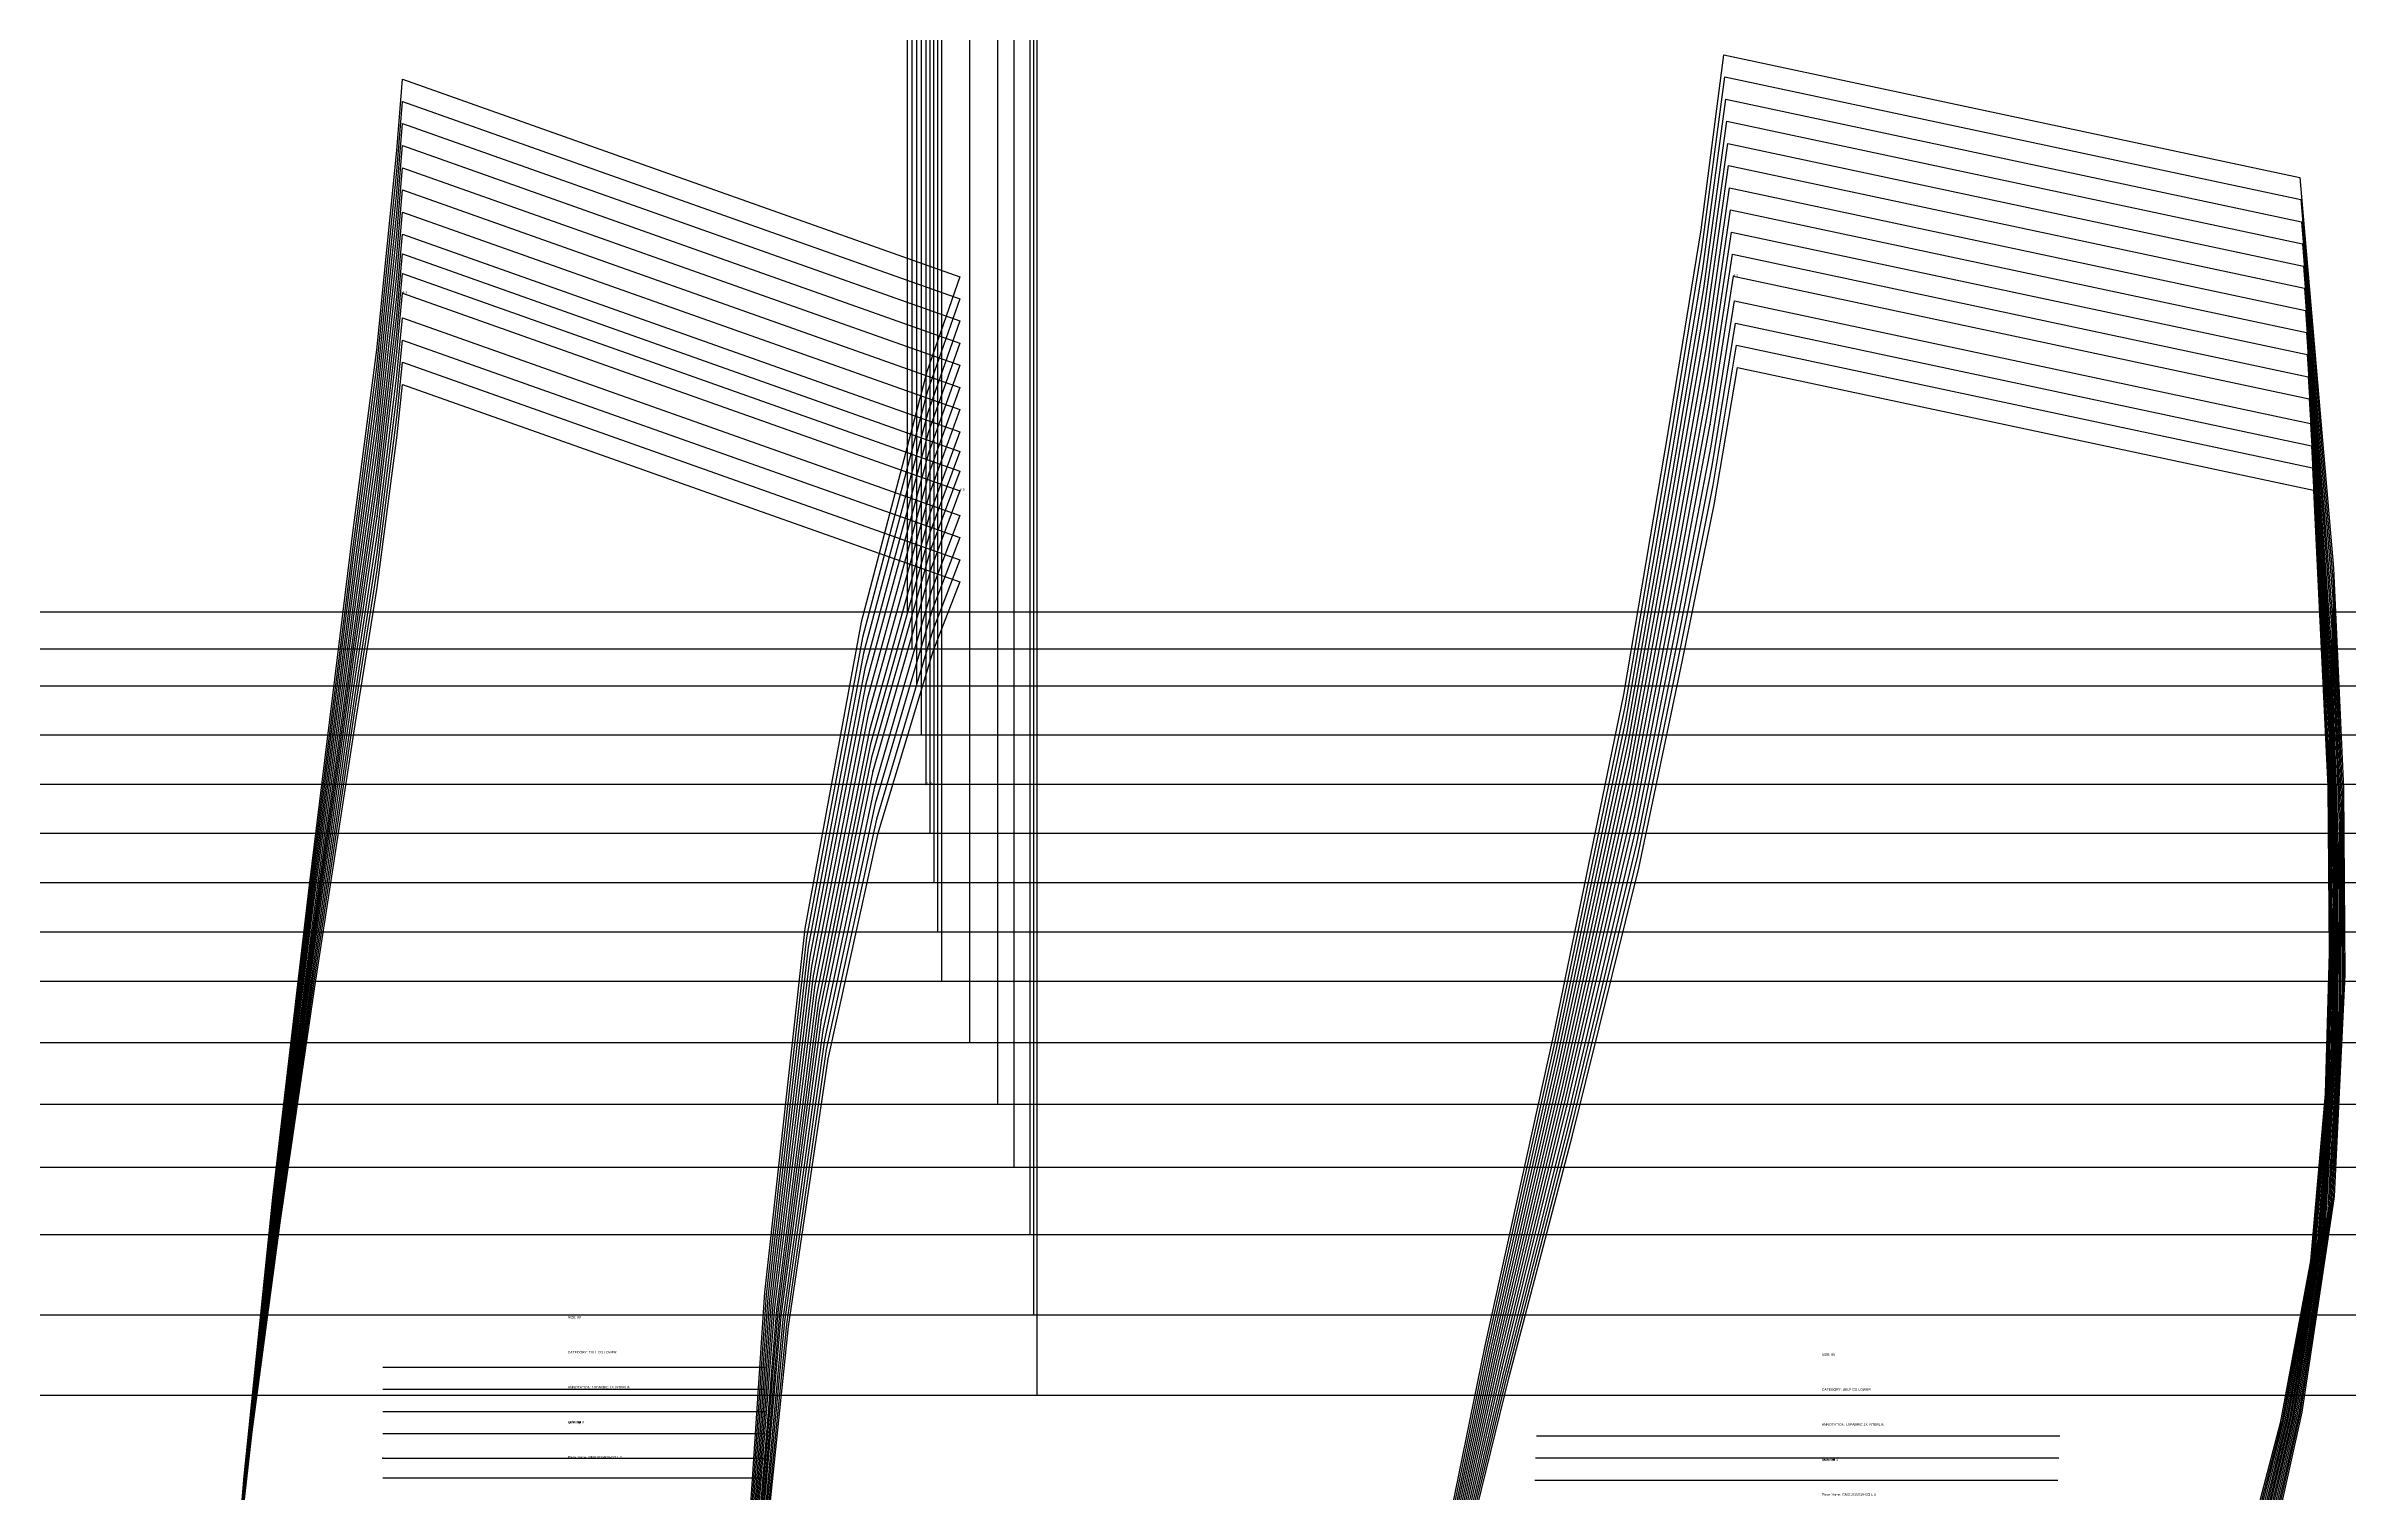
# Model space of a CAD drawing. Extents: x -839 to 1721, y -537 to 682.
# Drawn here: x 1036.1 to 1270.1, y 126.1 to 273.1 of the extents above; entities that cross this region are included whole.
import ezdxf

# ---------------------------------------------------------------- set-up
doc = ezdxf.new("R2010")
doc.units = 0

# ---------------------------------------------------------------- blocks, each defined once
blk = doc.blocks.new('GMG1016S19-FR_42')
at = {"layer": '1'}
blk.add_lwpolyline([(1499.1309, 215.6359), (882.2487, 215.6359)], dxfattribs=at)
at = {"layer": '6'}
blk.add_line((1499.1309, 215.6359), (882.2487, 215.6359), dxfattribs=at)
at = {"layer": '8'}
blk.add_line((1123.5767, 450.6799), (1123.5792, 215.6359), dxfattribs=at)
blk = doc.blocks.new('GMG1016S19-FR_44')
at = {"layer": '1'}
blk.add_lwpolyline([(1502.2526, 211.8843), (876.5286, 211.8843)], dxfattribs=at)
at = {"layer": '6'}
blk.add_line((1502.2526, 211.8843), (876.5286, 211.8843), dxfattribs=at)
at = {"layer": '8'}
blk.add_line((1124.0491, 454.4314), (1124.0517, 211.8843), dxfattribs=at)
blk = doc.blocks.new('GMG1016S19-FR_46')
at = {"layer": '1'}
blk.add_lwpolyline([(1505.3742, 208.1353), (870.8111, 208.1353)], dxfattribs=at)
at = {"layer": '6'}
blk.add_line((1505.3742, 208.1353), (870.8111, 208.1353), dxfattribs=at)
at = {"layer": '8'}
blk.add_line((1124.5215, 458.1805), (1124.5241, 208.1353), dxfattribs=at)
blk = doc.blocks.new('GMG1016S19-FR_48')
at = {"layer": '1'}
blk.add_lwpolyline([(1508.4984, 203.134), (865.091, 203.134)], dxfattribs=at)
at = {"layer": '6'}
blk.add_line((1508.4984, 203.134), (865.091, 203.134), dxfattribs=at)
at = {"layer": '8'}
blk.add_line((1124.9965, 463.1818), (1124.9991, 203.134), dxfattribs=at)
blk = doc.blocks.new('GMG1016S19-FR_50')
at = {"layer": '1'}
blk.add_lwpolyline([(1511.6201, 198.1353), (859.376, 198.1353)], dxfattribs=at)
at = {"layer": '2'}
blk.add_point((1125.4715, 198.1353), dxfattribs=at)
at = {"layer": '6'}
blk.add_line((1511.6201, 198.1353), (859.376, 198.1353), dxfattribs=at)
at = {"layer": '8'}
blk.add_line((1125.469, 468.1805), (1125.4715, 198.1353), dxfattribs=at)
at = {"layer": '2'}
blk.add_text('# 16', height=0.25, dxfattribs=at).set_placement((1125.4715, 198.1353))
blk = doc.blocks.new('GMG1016S19-FR_52')
at = {"layer": '1'}
blk.add_lwpolyline([(1514.6655, 193.1366), (853.5797, 193.1366)], dxfattribs=at)
at = {"layer": '6'}
blk.add_line((1514.6655, 193.1366), (853.5797, 193.1366), dxfattribs=at)
at = {"layer": '8'}
blk.add_line((1125.8652, 473.1817), (1125.8677, 193.1366), dxfattribs=at)
blk = doc.blocks.new('GMG1016S19-FR_54')
at = {"layer": '1'}
blk.add_lwpolyline([(1517.711, 188.1353), (847.7835, 188.1353)], dxfattribs=at)
at = {"layer": '6'}
blk.add_line((1517.711, 188.1353), (847.7835, 188.1353), dxfattribs=at)
at = {"layer": '8'}
blk.add_line((1126.2615, 478.1805), (1126.264, 188.1353), dxfattribs=at)
blk = doc.blocks.new('GMG1016S19-FR_56')
at = {"layer": '1'}
blk.add_lwpolyline([(1520.8047, 183.1366), (841.9872, 183.1366)], dxfattribs=at)
at = {"layer": '6'}
blk.add_line((1520.8047, 183.1366), (841.9872, 183.1366), dxfattribs=at)
at = {"layer": '8'}
blk.add_line((1126.6552, 484.4314), (1126.6577, 183.1366), dxfattribs=at)
blk = doc.blocks.new('GMG1016S19-FR_58')
at = {"layer": '1'}
blk.add_lwpolyline([(1523.901, 178.1353), (836.1909, 178.1353)], dxfattribs=at)
at = {"layer": '6'}
blk.add_line((1523.901, 178.1353), (836.1909, 178.1353), dxfattribs=at)
at = {"layer": '8'}
blk.add_line((1127.0514, 490.7306), (1127.0539, 178.1353), dxfattribs=at)
blk = doc.blocks.new('GMG1016S19-FR_60')
at = {"layer": '1'}
blk.add_lwpolyline([(1528.2469, 171.8844), (829.1475, 171.8844)], dxfattribs=at)
at = {"layer": '6'}
blk.add_line((1528.2469, 171.8844), (829.1475, 171.8844), dxfattribs=at)
at = {"layer": '8'}
blk.add_line((1129.8937, 498.183), (1129.8987, 171.8844), dxfattribs=at)
blk = doc.blocks.new('GMG1016S19-FR_62')
at = {"layer": '1'}
blk.add_lwpolyline([(1532.5929, 165.636), (822.1015, 165.636)], dxfattribs=at)
at = {"layer": '6'}
blk.add_line((1532.5929, 165.636), (822.1015, 165.636), dxfattribs=at)
at = {"layer": '8'}
blk.add_line((1132.741, 505.6328), (1132.7435, 165.636), dxfattribs=at)
blk = doc.blocks.new('GMG1016S19-FR_64')
at = {"layer": '1'}
blk.add_lwpolyline([(1536.9439, 159.2276), (815.048, 159.2276)], dxfattribs=at)
at = {"layer": '6'}
blk.add_line((1536.9439, 159.2276), (815.048, 159.2276), dxfattribs=at)
at = {"layer": '8'}
blk.add_line((1134.392, 512.9251), (1134.3945, 159.2276), dxfattribs=at)
blk = doc.blocks.new('GMG1016S19-FR_66')
at = {"layer": '1'}
blk.add_lwpolyline([(1541.2975, 152.3772), (807.9969, 152.3772)], dxfattribs=at)
at = {"layer": '6'}
blk.add_line((1541.2975, 152.3772), (807.9969, 152.3772), dxfattribs=at)
at = {"layer": '8'}
blk.add_line((1136.043, 519.7755), (1136.0481, 152.3772), dxfattribs=at)
blk = doc.blocks.new('GMG1016S19-FR_68')
at = {"layer": '1'}
blk.add_lwpolyline([(1545.6485, 144.2263), (800.9433, 144.2263)], dxfattribs=at)
at = {"layer": '6'}
blk.add_line((1545.6485, 144.2263), (800.9433, 144.2263), dxfattribs=at)
at = {"layer": '8'}
blk.add_line((1136.3961, 527.9238), (1136.3986, 144.2263), dxfattribs=at)
blk = doc.blocks.new('GMG1016S19-FR_70')
at = {"layer": '1'}
blk.add_lwpolyline([(1550.002, 136.078), (793.8923, 136.078)], dxfattribs=at)
at = {"layer": '6'}
blk.add_line((1550.002, 136.078), (793.8923, 136.078), dxfattribs=at)
at = {"layer": '8'}
blk.add_line((1136.7491, 536.0747), (1136.7516, 136.078), dxfattribs=at)
blk = doc.blocks.new('GMG1016S19-CO L 2_42')
at = {"layer": '1'}
for points in [[(1049.2766, 20.6045), (1049.9319, 52.3317), (1050.7701, 63.8353), (1052.317, 85.725), (1054.1077, 106.6826), (1057.0312, 132.3696), (1059.8633, 153.6015), (1063.3634, 177.3886), (1067.4833, 204.2135), (1069.7211, 218.1505), (1071.715, 233.3321), (1072.289, 238.7677)], [(1072.289, 238.7677), (1128.9107, 218.7068)], [(1128.9107, 218.7068), (1126.1802, 211.6506), (1120.5693, 193.0604), (1115.5122, 170.2537), (1111.471, 143.063), (1108.1436, 110.6171), (1106.0634, 77.7063), (1104.7248, 46.19), (1104.2701, 20.5766)]]:
    blk.add_lwpolyline(points, dxfattribs=at)
at = {"layer": '5'}
blk.add_line((1070.3103, 138.9584), (1109.1749, 138.9584), dxfattribs=at)
at = {"layer": '7'}
blk.add_line((1070.3103, 138.9584), (1109.1749, 138.9584), dxfattribs=at)
at = {"layer": '1'}
for s, p in [('SIZE: 42', (1089.0936, 133.2281)), ('Piece Name: GMG1016S19-CO L 2', (1089.0936, 129.6721))]:
    blk.add_text(s, height=0.25, dxfattribs=at).set_placement(p)
blk = doc.blocks.new('GMG1016S19-CO L 2_44')
at = {"layer": '1'}
for points in [[(1049.2766, 18.3541), (1049.9319, 50.0812), (1050.7574, 61.8618), (1052.2789, 84.2772), (1054.0518, 105.7352), (1056.9703, 132.0445), (1059.81, 153.792), (1063.3253, 178.1531), (1067.4681, 205.6283), (1069.7185, 219.9031), (1071.715, 235.453), (1072.289, 241.0181)], [(1072.289, 241.0181), (1128.9107, 220.9572)], [(1128.9107, 220.9572), (1126.1345, 213.7131), (1120.4474, 194.625), (1115.342, 171.2164), (1111.2958, 143.317), (1107.9988, 110.0278), (1105.9846, 76.2686), (1104.7248, 43.9395), (1104.2701, 18.3261)]]:
    blk.add_lwpolyline(points, dxfattribs=at)
at = {"layer": '5'}
blk.add_line((1070.3103, 136.7079), (1109.1749, 136.7079), dxfattribs=at)
at = {"layer": '7'}
blk.add_line((1070.3103, 136.7079), (1109.1749, 136.7079), dxfattribs=at)
at = {"layer": '1'}
for s, p in [('SIZE: 44', (1089.0936, 133.2281)), ('Piece Name: GMG1016S19-CO L 2', (1089.0936, 129.6721))]:
    blk.add_text(s, height=0.25, dxfattribs=at).set_placement(p)
blk = doc.blocks.new('GMG1016S19-CO L 2_46')
at = {"layer": '1'}
for points in [[(1049.2766, 16.1036), (1049.9319, 47.8308), (1050.7447, 59.8882), (1052.2408, 82.8269), (1053.9959, 104.7903), (1056.9118, 131.7194), (1059.7566, 153.9799), (1063.2872, 178.9177), (1067.4528, 207.0405), (1069.716, 221.6557), (1071.7175, 237.5713), (1072.289, 243.2686)], [(1072.289, 243.2686), (1128.9107, 223.2076)], [(1128.9107, 223.2076), (1126.0913, 215.7731), (1120.3255, 196.1897), (1115.1744, 172.179), (1111.1205, 143.5685), (1107.8566, 109.4385), (1105.9059, 74.8285), (1104.7248, 41.6891), (1104.2701, 16.0757)]]:
    blk.add_lwpolyline(points, dxfattribs=at)
at = {"layer": '5'}
blk.add_line((1070.3103, 134.4575), (1109.1749, 134.4575), dxfattribs=at)
at = {"layer": '7'}
blk.add_line((1070.3103, 134.4575), (1109.1749, 134.4575), dxfattribs=at)
at = {"layer": '1'}
for s, p in [('SIZE: 46', (1089.0936, 133.2281)), ('Piece Name: GMG1016S19-CO L 2', (1089.0936, 129.6721))]:
    blk.add_text(s, height=0.25, dxfattribs=at).set_placement(p)
blk = doc.blocks.new('GMG1016S19-CO L 2_48')
at = {"layer": '1'}
for points in [[(1049.2766, 13.8532), (1049.9319, 45.5804), (1050.732, 57.9146), (1052.2001, 81.3791), (1053.94, 103.8454), (1056.8534, 131.3943), (1059.7058, 154.1679), (1063.2517, 179.6822), (1067.4351, 208.4553), (1069.7134, 223.4083), (1071.72, 239.6922), (1072.289, 245.519)], [(1072.289, 245.519), (1128.9107, 225.4581)], [(1128.9107, 225.4581), (1126.0456, 217.833), (1120.2061, 197.7543), (1115.0042, 173.1417), (1110.9453, 143.8225), (1107.7118, 108.8492), (1105.8272, 73.3908), (1104.7248, 39.4386), (1104.2701, 13.8253)]]:
    blk.add_lwpolyline(points, dxfattribs=at)
at = {"layer": '5'}
blk.add_line((1070.3103, 132.2071), (1109.1749, 132.2071), dxfattribs=at)
at = {"layer": '7'}
blk.add_line((1070.3103, 132.2071), (1109.1749, 132.2071), dxfattribs=at)
at = {"layer": '1'}
for s, p in [('SIZE: 48', (1089.0936, 133.2281)), ('Piece Name: GMG1016S19-CO L 2', (1089.0936, 129.6721))]:
    blk.add_text(s, height=0.25, dxfattribs=at).set_placement(p)
blk = doc.blocks.new('GMG1016S19-CO L 2_50')
at = {"layer": '1'}
for points in [[(1049.2766, 11.3513), (1049.9319, 43.0784), (1050.7193, 55.72), (1052.1595, 79.7687), (1053.8791, 102.7964), (1056.7874, 131.0336), (1059.6474, 154.3762), (1063.211, 180.5331), (1067.4198, 210.0276), (1069.7134, 225.3565), (1071.7226, 242.0468), (1072.289, 248.0209)], [(1072.289, 248.0209), (1128.9107, 227.9574)], [(1128.9107, 227.9574), (1125.9973, 220.1215), (1120.0715, 199.4916), (1114.8187, 174.211), (1110.7522, 144.1019), (1107.5544, 108.1939), (1105.7408, 71.7906), (1104.7248, 36.9367), (1104.2701, 11.3234)]]:
    blk.add_lwpolyline(points, dxfattribs=at)
at = {"layer": '2'}
for p in [(1072.289, 248.0209), (1072.289, 248.0209), (1071.7226, 242.0468), (1128.9107, 227.9574), (1128.9107, 227.9574), (1069.7134, 225.3565), (1070.3103, 129.7052), (1109.1749, 129.7052)]:
    blk.add_point(p, dxfattribs=at)
at = {"layer": '3'}
for p in [(1125.9973, 220.1215), (1067.4198, 210.0276), (1120.0715, 199.4916), (1063.211, 180.5331), (1114.8187, 174.211), (1059.6474, 154.3762), (1110.7522, 144.1019), (1056.7874, 131.0336)]:
    blk.add_point(p, dxfattribs=at)
at = {"layer": '5'}
blk.add_line((1070.3103, 129.7052), (1109.1749, 129.7052), dxfattribs=at)
at = {"layer": '7'}
blk.add_line((1070.3103, 129.7052), (1109.1749, 129.7052), dxfattribs=at)
at = {"layer": '1'}
for s, p in [('SIZE: 50', (1089.0936, 143.8961)), ('CATEGORY: FULL CO LOWER', (1089.0936, 140.3401)), ('ANNOTATION: 1XFABRIC 1X INTERLIN', (1089.0936, 136.7841)), ('Quantity: 0', (1089.0936, 133.2281)), ('Piece Name: GMG1016S19-CO L 2', (1089.0936, 129.6721))]:
    blk.add_text(s, height=0.25, dxfattribs=at).set_placement(p)
at = {"layer": '2'}
for p in [(1072.289, 248.0209), (1072.289, 248.0209), (1128.9107, 227.9574), (1128.9107, 227.9574)]:
    blk.add_text('# 3', height=0.25, dxfattribs=at).set_placement(p)
blk = doc.blocks.new('GMG1016S19-CO L 2_52')
at = {"layer": '1'}
for points in [[(1049.2766, 9.3523), (1049.9319, 41.0795), (1050.7066, 53.9649), (1052.1239, 78.481), (1053.8283, 101.9557), (1056.734, 130.744), (1059.5992, 154.5438), (1063.1755, 181.2087), (1067.4046, 211.2849), (1069.7109, 226.9135), (1071.7226, 243.9315), (1072.289, 250.0199)], [(1072.289, 250.0199), (1128.9107, 229.9589)], [(1128.9107, 229.9589), (1125.9567, 221.9529), (1119.9623, 200.881), (1114.6664, 175.067), (1110.5947, 144.3254), (1107.4248, 107.6706), (1105.6697, 70.5105), (1104.7248, 34.9378), (1104.2701, 9.3244)]]:
    blk.add_lwpolyline(points, dxfattribs=at)
at = {"layer": '5'}
blk.add_line((1070.3103, 127.7062), (1109.1749, 127.7062), dxfattribs=at)
at = {"layer": '7'}
blk.add_line((1070.3103, 127.7062), (1109.1749, 127.7062), dxfattribs=at)
at = {"layer": '1'}
for s, p in [('SIZE: 52', (1089.0936, 133.2281)), ('Piece Name: GMG1016S19-CO L 2', (1089.0936, 129.6721))]:
    blk.add_text(s, height=0.25, dxfattribs=at).set_placement(p)
blk = doc.blocks.new('GMG1016S19-CO L 2_54')
at = {"layer": '1'}
for points in [[(1049.2766, 7.3508), (1049.9319, 39.078), (1050.6964, 52.2097), (1052.0909, 77.1932), (1053.78, 101.1175), (1056.6807, 130.4545), (1059.5534, 154.7089), (1063.1425, 181.8895), (1067.3893, 212.5396), (1069.7084, 228.4731), (1071.7251, 245.8162), (1072.289, 252.0214)], [(1072.289, 252.0214), (1128.9107, 231.9579)], [(1128.9107, 231.9579), (1125.916, 223.7842), (1119.8556, 202.2704), (1114.5165, 175.923), (1110.4398, 144.5489), (1107.2978, 107.1449), (1105.5985, 69.2303), (1104.7248, 32.9362), (1104.2701, 7.3229)]]:
    blk.add_lwpolyline(points, dxfattribs=at)
for s, p in [('SIZE: 54', (1089.0936, 133.2281)), ('Piece Name: GMG1016S19-CO L 2', (1089.0936, 129.6721))]:
    blk.add_text(s, height=0.25, dxfattribs=at).set_placement(p)
blk = doc.blocks.new('GMG1016S19-CO L 2_56')
at = {"layer": '1'}
for points in [[(1049.2766, 5.3518), (1049.9319, 37.079), (1050.6837, 50.4546), (1052.0554, 75.9054), (1053.7292, 100.2767), (1056.6274, 130.1674), (1059.5052, 154.8766), (1063.1094, 182.5676), (1067.3766, 213.7995), (1069.7058, 230.0301), (1071.7251, 247.6983), (1072.289, 254.0204)], [(1072.289, 254.0204), (1128.9107, 233.9595)], [(1128.9107, 233.9595), (1125.8779, 225.6156), (1119.7463, 203.6623), (1114.3666, 176.779), (1110.2849, 144.775), (1107.1708, 106.6216), (1105.53, 67.9527), (1104.7248, 30.9372), (1104.2701, 5.3239)]]:
    blk.add_lwpolyline(points, dxfattribs=at)
for s, p in [('SIZE: 56', (1089.0936, 133.2281)), ('Piece Name: GMG1016S19-CO L 2', (1089.0936, 129.6721))]:
    blk.add_text(s, height=0.25, dxfattribs=at).set_placement(p)
blk = doc.blocks.new('GMG1016S19-CO L 2_58')
at = {"layer": '1'}
for points in [[(1049.2766, 3.1014), (1049.9319, 34.8285), (1050.671, 48.481), (1052.0173, 74.4576), (1053.6733, 99.3318), (1056.5689, 129.8398), (1059.4518, 155.067), (1063.0739, 183.3322), (1067.3614, 215.2142), (1069.7033, 231.7827), (1071.7277, 249.8167), (1072.289, 256.2708)], [(1072.289, 256.2708), (1128.9107, 236.2099)], [(1128.9107, 236.2099), (1125.8322, 227.6755), (1119.6244, 205.227), (1114.199, 177.7416), (1110.1096, 145.0264), (1107.026, 106.0323), (1105.4512, 66.515), (1104.7248, 28.6868), (1104.2701, 3.0734)]]:
    blk.add_lwpolyline(points, dxfattribs=at)
for s, p in [('SIZE: 58', (1089.0936, 133.2281)), ('Piece Name: GMG1016S19-CO L 2', (1089.0936, 129.6721))]:
    blk.add_text(s, height=0.25, dxfattribs=at).set_placement(p)
blk = doc.blocks.new('GMG1016S19-CO L 2_60')
at = {"layer": '1'}
for points in [[(1049.2766, 0.8509), (1049.9319, 32.5781), (1050.6583, 46.5074), (1051.9791, 73.0073), (1053.6175, 98.3869), (1056.508, 129.5146), (1059.401, 155.255), (1063.0358, 184.0967), (1067.3462, 216.6265), (1069.7007, 233.5353), (1071.7302, 251.9376), (1072.289, 258.5213)], [(1072.289, 258.5213), (1128.9107, 238.4603)], [(1128.9107, 238.4603), (1125.789, 229.7354), (1119.5025, 206.7916), (1114.0288, 178.7043), (1109.9343, 145.2804), (1106.8838, 105.4431), (1105.3725, 65.0748), (1104.7248, 26.4364), (1104.2701, 0.823)]]:
    blk.add_lwpolyline(points, dxfattribs=at)
for s, p in [('SIZE: 60', (1089.0936, 133.2281)), ('Piece Name: GMG1016S19-CO L 2', (1089.0936, 129.6721))]:
    blk.add_text(s, height=0.25, dxfattribs=at).set_placement(p)
blk = doc.blocks.new('GMG1016S19-CO L 2_62')
at = {"layer": '1'}
for points in [[(1049.2766, -1.3996), (1049.9319, 30.3276), (1050.6456, 44.5339), (1051.941, 71.5595), (1053.5616, 97.4421), (1056.4496, 129.1895), (1059.3477, 155.443), (1062.9977, 184.8613), (1067.3284, 218.0413), (1069.6982, 235.2879), (1071.7327, 254.0559), (1072.289, 260.7717)], [(1072.289, 260.7717), (1128.9107, 240.7108)], [(1128.9107, 240.7108), (1125.7433, 231.7954), (1119.3831, 208.3562), (1113.8612, 179.667), (1109.7591, 145.5319), (1106.739, 104.8538), (1105.2938, 63.6347), (1104.7248, 24.1859), (1104.2701, -1.4275)]]:
    blk.add_lwpolyline(points, dxfattribs=at)
for s, p in [('SIZE: 62', (1089.0936, 133.2281)), ('Piece Name: GMG1016S19-CO L 2', (1089.0936, 129.6721))]:
    blk.add_text(s, height=0.25, dxfattribs=at).set_placement(p)
blk = doc.blocks.new('GMG1016S19-CO L 2_64')
at = {"layer": '1'}
for points in [[(1049.2766, -3.65), (1049.9319, 28.0772), (1050.6329, 42.5603), (1051.9004, 70.1091), (1053.5057, 96.4972), (1056.3886, 128.8644), (1059.2943, 155.6309), (1062.9621, 185.6258), (1067.3131, 219.4561), (1069.6982, 237.0405), (1071.7327, 256.1768), (1072.289, 263.0221)], [(1072.289, 263.0221), (1128.9107, 242.9612)], [(1128.9107, 242.9612), (1125.7001, 233.8553), (1119.2612, 209.9209), (1113.691, 180.6296), (1109.5864, 145.7859), (1106.5968, 104.262), (1105.215, 62.197), (1104.7248, 21.9355), (1104.2701, -3.678)]]:
    blk.add_lwpolyline(points, dxfattribs=at)
for s, p in [('SIZE: 64', (1089.0936, 133.2281)), ('Piece Name: GMG1016S19-CO L 2', (1089.0936, 129.6721))]:
    blk.add_text(s, height=0.25, dxfattribs=at).set_placement(p)
blk = doc.blocks.new('GMG1016S19-CO L 2_66')
at = {"layer": '1'}
for points in [[(1049.2766, -5.9005), (1049.9319, 25.8268), (1050.6202, 40.5842), (1051.8623, 68.6613), (1053.4498, 95.5523), (1056.3302, 128.5393), (1059.2435, 155.8189), (1062.924, 186.3903), (1067.2979, 220.8708), (1069.6956, 238.7931), (1071.7353, 258.2952), (1072.289, 265.2726)], [(1072.289, 265.2726), (1128.9107, 245.2116)], [(1128.9107, 245.2116), (1125.6544, 235.9152), (1119.1393, 211.4855), (1113.5208, 181.5923), (1109.4111, 146.0374), (1106.452, 103.6727), (1105.1363, 60.7569), (1104.7248, 19.6851), (1104.2701, -5.9284)]]:
    blk.add_lwpolyline(points, dxfattribs=at)
for s, p in [('SIZE: 66', (1089.0936, 133.2281)), ('Piece Name: GMG1016S19-CO L 2', (1089.0936, 129.6721))]:
    blk.add_text(s, height=0.25, dxfattribs=at).set_placement(p)
blk = doc.blocks.new('GMG1016S19-CO L 2_68')
at = {"layer": '1'}
for points in [[(1049.2766, -8.1509), (1049.9319, 23.5763), (1050.6075, 38.6106), (1051.8242, 67.2135), (1053.3939, 94.6074), (1056.2718, 128.2142), (1059.1902, 156.0068), (1062.8859, 187.1523), (1067.2827, 222.2856), (1069.6931, 240.5457), (1071.7378, 260.4161), (1072.289, 267.523)], [(1072.289, 267.523), (1128.9107, 247.4621)], [(1128.9107, 247.4621), (1125.6087, 237.9752), (1119.0174, 213.0502), (1113.3532, 182.5549), (1109.2358, 146.2888), (1106.3097, 103.0834), (1105.0575, 59.3192), (1104.7248, 17.4346), (1104.2701, -8.1789)]]:
    blk.add_lwpolyline(points, dxfattribs=at)
for s, p in [('SIZE: 68', (1089.0936, 133.2281)), ('Piece Name: GMG1016S19-CO L 2', (1089.0936, 129.6721))]:
    blk.add_text(s, height=0.25, dxfattribs=at).set_placement(p)
blk = doc.blocks.new('GMG1016S19-CO L 2_70')
at = {"layer": '1'}
for points in [[(1049.2766, -10.4014), (1049.9319, 21.3259), (1050.5949, 36.637), (1051.7861, 65.7632), (1053.3381, 93.6625), (1056.2108, 127.8891), (1059.1369, 156.1948), (1062.8503, 187.9169), (1067.2674, 223.7004), (1069.6906, 242.2957), (1071.7404, 262.5344), (1072.289, 269.7735)], [(1072.289, 269.7735), (1128.9107, 249.7125)], [(1128.9107, 249.7125), (1125.5655, 240.0351), (1118.8955, 214.6123), (1113.183, 183.5176), (1109.0606, 146.5428), (1106.165, 102.4941), (1104.9788, 57.879), (1104.7248, 15.1842), (1104.2701, -10.4293)]]:
    blk.add_lwpolyline(points, dxfattribs=at)
for s, p in [('SIZE: 70', (1089.0936, 133.2281)), ('Piece Name: GMG1016S19-CO L 2', (1089.0936, 129.6721))]:
    blk.add_text(s, height=0.25, dxfattribs=at).set_placement(p)
blk = doc.blocks.new('GMG1016S19-CO L 4_42')
at = {"layer": '1'}
for points in [[(1164.938, 11.2726), (1165.4028, 27.1323), (1167.6254, 54.9656), (1172.0246, 84.1477), (1178.6464, 113.1393), (1184.7348, 137.9678), (1191.1788, 162.5194), (1197.9072, 189.639), (1202.3446, 210.7743), (1205.5476, 226.5477), (1207.9377, 240.4949)], [(1207.9377, 240.4949), (1266.4339, 228.0412)], [(1266.4339, 228.0412), (1267.9071, 197.96), (1268.0468, 181.0385), (1267.6175, 166.7003), (1266.157, 149.7381), (1263.0659, 133.2688), (1257.4829, 111.9175), (1251.519, 92.8498), (1245.7481, 73.3451), (1240.978, 53.208), (1236.9165, 35.1587), (1235.5297, 21.6002), (1234.9277, 11.5774)]]:
    blk.add_lwpolyline(points, dxfattribs=at)
at = {"layer": '5'}
blk.add_line((1187.5237, 131.9708), (1240.6859, 131.9708), dxfattribs=at)
at = {"layer": '7'}
blk.add_line((1187.5237, 131.9708), (1240.6859, 131.9708), dxfattribs=at)
at = {"layer": '1'}
for s, p in [('SIZE: 42', (1216.4924, 129.4384)), ('Piece Name: GMG1016S19-CO L 4', (1216.4924, 125.8825))]:
    blk.add_text(s, height=0.25, dxfattribs=at).set_placement(p)
blk = doc.blocks.new('GMG1016S19-CO L 4_44')
at = {"layer": '1'}
for points in [[(1164.8364, 9.0221), (1165.253, 25.1841), (1167.4171, 53.5534), (1171.796, 83.307), (1178.4432, 112.87), (1184.5595, 138.1913), (1191.0365, 163.2306), (1197.798, 190.8887), (1202.243, 212.4406), (1205.451, 228.5264), (1207.8361, 242.7453)], [(1207.8361, 242.7453), (1266.3323, 230.2917)], [(1266.3323, 230.2917), (1267.9452, 199.5272), (1268.1484, 182.2197), (1267.7572, 167.5588), (1266.3247, 150.2004), (1263.2182, 133.3475), (1257.582, 111.4934), (1251.5495, 91.9658), (1245.7151, 71.9989), (1240.9069, 51.3843), (1236.815, 32.9108), (1235.4281, 19.3498), (1234.8261, 9.3269)]]:
    blk.add_lwpolyline(points, dxfattribs=at)
at = {"layer": '5'}
blk.add_line((1187.4221, 129.7204), (1240.5843, 129.7204), dxfattribs=at)
at = {"layer": '7'}
blk.add_line((1187.4221, 129.7204), (1240.5843, 129.7204), dxfattribs=at)
at = {"layer": '1'}
for s, p in [('SIZE: 44', (1216.4924, 129.4384)), ('Piece Name: GMG1016S19-CO L 4', (1216.4924, 125.8825))]:
    blk.add_text(s, height=0.25, dxfattribs=at).set_placement(p)
blk = doc.blocks.new('GMG1016S19-CO L 4_46')
at = {"layer": '1'}
for points in [[(1164.7374, 6.7742), (1165.1057, 23.236), (1167.2139, 52.1412), (1171.5725, 82.4637), (1178.2425, 112.6008), (1184.3843, 138.4148), (1190.8968, 163.9418), (1197.6888, 192.1409), (1202.1439, 214.1068), (1205.3571, 230.5025), (1207.737, 244.9983)], [(1207.737, 244.9983), (1266.2332, 232.5421)], [(1266.2332, 232.5421), (1267.9833, 201.0969), (1268.25, 183.4058), (1267.8995, 168.4148), (1266.4923, 150.6652), (1263.3707, 133.4237), (1257.6836, 111.0641), (1251.5825, 91.0845), (1245.6846, 70.6476), (1240.8383, 49.5605), (1236.7159, 30.6604), (1235.3291, 17.0993), (1234.7271, 7.0765)]]:
    blk.add_lwpolyline(points, dxfattribs=at)
at = {"layer": '5'}
blk.add_line((1187.3231, 127.47), (1240.4853, 127.47), dxfattribs=at)
at = {"layer": '7'}
blk.add_line((1187.3231, 127.47), (1240.4853, 127.47), dxfattribs=at)
at = {"layer": '1'}
for s, p in [('SIZE: 46', (1216.4924, 129.441)), ('Piece Name: GMG1016S19-CO L 4', (1216.4924, 125.885))]:
    blk.add_text(s, height=0.25, dxfattribs=at).set_placement(p)
blk = doc.blocks.new('GMG1016S19-CO L 4_48')
at = {"layer": '1'}
for points in [[(1164.6358, 4.5238), (1164.9558, 21.2878), (1167.0081, 50.7315), (1171.3465, 81.6204), (1178.0368, 112.3341), (1184.2065, 138.6383), (1190.7546, 164.6581), (1197.5796, 193.3906), (1202.0423, 215.7731), (1205.2605, 232.4837), (1207.6354, 247.2487)], [(1207.6354, 247.2487), (1266.1316, 234.7926)], [(1266.1316, 234.7926), (1268.0214, 202.6692), (1268.3491, 184.592), (1268.0392, 169.2707), (1266.6574, 151.1326), (1263.5231, 133.5025), (1257.7852, 110.6348), (1251.613, 90.2005), (1245.6516, 69.2989), (1240.7672, 47.7343), (1236.6143, 28.4099), (1235.2275, 14.8489), (1234.6255, 4.8261)]]:
    blk.add_lwpolyline(points, dxfattribs=at)
for s, p in [('SIZE: 48', (1216.4924, 129.441)), ('Piece Name: GMG1016S19-CO L 4', (1216.4924, 125.885))]:
    blk.add_text(s, height=0.25, dxfattribs=at).set_placement(p)
blk = doc.blocks.new('GMG1016S19-CO L 4_50')
at = {"layer": '1'}
for points in [[(1164.524, 2.0219), (1164.7932, 19.1262), (1166.7821, 49.1617), (1171.0975, 80.6857), (1177.8133, 112.0344), (1184.0134, 138.8872), (1190.5997, 165.448), (1197.4577, 194.78), (1201.9306, 217.6273), (1205.1538, 234.6808), (1207.5237, 249.7481)], [(1207.5237, 249.7481), (1266.0199, 237.2919)], [(1266.0199, 237.2919), (1268.0646, 204.4142), (1268.4608, 185.9077), (1268.1967, 170.2232), (1266.8428, 151.6482), (1263.6958, 133.5914), (1257.897, 110.1599), (1251.6485, 89.2176), (1245.6161, 67.8028), (1240.6885, 45.7099), (1236.5025, 25.908), (1235.1157, 12.3495), (1234.5137, 2.3267)]]:
    blk.add_lwpolyline(points, dxfattribs=at)
at = {"layer": '2'}
for p in [(1207.5237, 249.7481), (1207.5237, 249.7481), (1266.0199, 237.2919), (1266.0199, 237.2919)]:
    blk.add_point(p, dxfattribs=at)
at = {"layer": '3'}
for p in [(1205.1538, 234.6808), (1201.9306, 217.6273), (1268.0646, 204.4142), (1197.4577, 194.78), (1268.4608, 185.9077), (1268.1967, 170.2232), (1190.5997, 165.448), (1266.8428, 151.6482), (1184.0134, 138.8872), (1263.6958, 133.5914)]:
    blk.add_point(p, dxfattribs=at)
at = {"layer": '1'}
for s, p in [('SIZE: 50', (1216.4924, 140.109)), ('CATEGORY: SELF CO LOWER', (1216.4924, 136.553)), ('ANNOTATION: 1XFABRIC 1X INTERLIN', (1216.4924, 132.997)), ('Quantity: 0', (1216.4924, 129.441)), ('Piece Name: GMG1016S19-CO L 4', (1216.4924, 125.885))]:
    blk.add_text(s, height=0.25, dxfattribs=at).set_placement(p)
at = {"layer": '2'}
for p in [(1207.5237, 249.7481), (1207.5237, 249.7481), (1266.0199, 237.2919), (1266.0199, 237.2919)]:
    blk.add_text('# 2', height=0.25, dxfattribs=at).set_placement(p)
blk = doc.blocks.new('GMG1016S19-CO L 4_52')
at = {"layer": '1'}
for points in [[(1164.425, -0.2286), (1164.6459, 17.1781), (1166.5763, 47.7495), (1170.8715, 79.8424), (1177.6101, 111.7626), (1183.8356, 139.1082), (1190.4574, 166.1592), (1197.3459, 196.0296), (1201.8265, 219.2935), (1205.0573, 236.6569), (1207.4246, 251.9985)], [(1207.4246, 251.9985), (1265.9183, 239.5424)], [(1265.9183, 239.5424), (1268.1027, 205.9839), (1268.5624, 187.0914), (1268.3364, 171.0792), (1267.0105, 152.1105), (1263.8482, 133.6676), (1257.9986, 109.7306), (1251.679, 88.3311), (1245.5805, 66.4515), (1240.6173, 43.8836), (1236.4035, 23.6576), (1235.0166, 10.0991), (1234.4146, 0.0762)]]:
    blk.add_lwpolyline(points, dxfattribs=at)
for s, p in [('SIZE: 52', (1216.4924, 129.441)), ('Piece Name: GMG1016S19-CO L 4', (1216.4924, 125.885))]:
    blk.add_text(s, height=0.25, dxfattribs=at).set_placement(p)
blk = doc.blocks.new('GMG1016S19-CO L 4_54')
at = {"layer": '1'}
for points in [[(1164.3233, -2.4791), (1164.4961, 15.2299), (1166.3706, 46.3373), (1170.6454, 78.9991), (1177.4069, 111.4934), (1183.6604, 139.3318), (1190.3177, 166.8704), (1197.2367, 197.2793), (1201.7274, 220.9597), (1204.9608, 238.6356), (1207.323, 254.249)], [(1207.323, 254.249), (1265.8192, 241.7928)], [(1265.8192, 241.7928), (1268.1408, 207.5536), (1268.6615, 188.275), (1268.4761, 171.9352), (1267.1756, 152.5753), (1264.0006, 133.7463), (1258.0976, 109.3013), (1251.7095, 87.4472), (1245.55, 65.1028), (1240.5462, 42.0599), (1236.3019, 21.4072), (1234.915, 7.8487), (1234.3131, -2.1743)]]:
    blk.add_lwpolyline(points, dxfattribs=at)
for s, p in [('SIZE: 54', (1216.4924, 129.441)), ('Piece Name: GMG1016S19-CO L 4', (1216.4924, 125.885))]:
    blk.add_text(s, height=0.25, dxfattribs=at).set_placement(p)
blk = doc.blocks.new('GMG1016S19-CO L 4_56')
at = {"layer": '1'}
for points in [[(1164.2243, -4.7295), (1164.3462, 13.2817), (1166.1674, 44.925), (1170.4219, 78.1559), (1177.2037, 111.2241), (1183.4877, 139.5553), (1190.1755, 167.5816), (1197.13, 198.529), (1201.6283, 222.626), (1204.8668, 240.6117), (1207.224, 256.4994)], [(1207.224, 256.4994), (1265.7202, 244.0433)], [(1265.7202, 244.0433), (1268.1789, 209.1233), (1268.7631, 189.4587), (1268.6183, 172.7912), (1267.3432, 153.0401), (1264.1555, 133.8225), (1258.1992, 108.8721), (1251.74, 86.5632), (1245.5195, 63.754), (1240.4751, 40.2336), (1236.2028, 19.1567), (1234.816, 5.5982), (1234.214, -4.4247)]]:
    blk.add_lwpolyline(points, dxfattribs=at)
for s, p in [('SIZE: 56', (1216.4924, 129.441)), ('Piece Name: GMG1016S19-CO L 4', (1216.4924, 125.885))]:
    blk.add_text(s, height=0.25, dxfattribs=at).set_placement(p)
blk = doc.blocks.new('GMG1016S19-CO L 4_58')
at = {"layer": '1'}
for points in [[(1164.1227, -6.98), (1164.2014, 11.3335), (1165.9617, 43.5128), (1170.1958, 77.3126), (1177.0005, 110.9549), (1183.3099, 139.7788), (1190.0358, 168.2928), (1197.0182, 199.7787), (1201.5267, 224.2922), (1204.7678, 242.5904), (1207.1224, 258.7498)], [(1207.1224, 258.7498), (1265.6185, 246.2937)], [(1265.6185, 246.2937), (1268.217, 210.6931), (1268.8621, 190.6448), (1268.758, 173.6472), (1267.5083, 153.5024), (1264.3079, 133.9012), (1258.2983, 108.4454), (1251.773, 85.6793), (1245.4865, 62.4053), (1240.404, 38.4099), (1236.1012, 16.9063), (1234.7144, 3.3478), (1234.1124, -6.6752)]]:
    blk.add_lwpolyline(points, dxfattribs=at)
for s, p in [('SIZE: 58', (1216.4924, 129.441)), ('Piece Name: GMG1016S19-CO L 4', (1216.4924, 125.885))]:
    blk.add_text(s, height=0.25, dxfattribs=at).set_placement(p)
blk = doc.blocks.new('GMG1016S19-CO L 4_60')
at = {"layer": '1'}
for points in [[(1164.0236, -9.2304), (1164.0541, 9.3854), (1165.7585, 42.1005), (1169.9723, 76.4693), (1176.7998, 110.6856), (1183.1346, 140.0023), (1189.8961, 169.0066), (1196.909, 201.0283), (1201.4277, 225.961), (1204.6738, 244.5665), (1207.0233, 261.0003)], [(1207.0233, 261.0003), (1265.5195, 248.5441)], [(1265.5195, 248.5441), (1268.2551, 212.2628), (1268.9637, 191.8285), (1268.9002, 174.5031), (1267.676, 153.9672), (1264.4628, 133.98), (1258.3999, 108.0161), (1251.806, 84.7954), (1245.456, 61.0566), (1240.3354, 36.5862), (1236.0022, 14.6558), (1234.6153, 1.0973), (1234.0133, -8.9256)]]:
    blk.add_lwpolyline(points, dxfattribs=at)
for s, p in [('SIZE: 60', (1216.4924, 129.441)), ('Piece Name: GMG1016S19-CO L 4', (1216.4924, 125.885))]:
    blk.add_text(s, height=0.25, dxfattribs=at).set_placement(p)
blk = doc.blocks.new('GMG1016S19-CO L 4_62')
at = {"layer": '1'}
for points in [[(1163.9322, -11.4809), (1163.9144, 7.4372), (1165.5629, 40.6883), (1169.7539, 75.626), (1176.6068, 110.4164), (1182.9695, 140.2258), (1189.764, 169.7178), (1196.81, 202.2806), (1201.3362, 227.6272), (1204.5874, 246.5452), (1206.9318, 263.2507)], [(1206.9318, 263.2507), (1265.4281, 250.7946)], [(1265.4281, 250.7946), (1268.3033, 213.8325), (1269.073, 193.0121), (1269.0501, 175.3591), (1267.8512, 154.4321), (1264.6254, 134.0562), (1258.5116, 107.5868), (1251.8467, 83.9115), (1245.4332, 59.7078), (1240.2744, 34.76), (1235.9107, 12.4054), (1234.5239, -1.1532), (1233.9219, -11.1761)]]:
    blk.add_lwpolyline(points, dxfattribs=at)
for s, p in [('SIZE: 62', (1216.4924, 129.441)), ('Piece Name: GMG1016S19-CO L 4', (1216.4924, 125.885))]:
    blk.add_text(s, height=0.25, dxfattribs=at).set_placement(p)
blk = doc.blocks.new('GMG1016S19-CO L 4_64')
at = {"layer": '1'}
for points in [[(1163.8458, -13.7313), (1163.7798, 5.489), (1165.3724, 39.2761), (1169.5431, 74.7853), (1176.4163, 110.1472), (1182.8069, 140.4494), (1189.637, 170.429), (1196.7134, 203.5303), (1201.2499, 229.2935), (1204.5036, 248.5213), (1206.8455, 265.5012)], [(1206.8455, 265.5012), (1265.3417, 253.045)], [(1265.3417, 253.045), (1268.3541, 215.4022), (1269.1872, 194.1983), (1269.205, 176.2151), (1268.0315, 154.8969), (1264.7931, 134.1349), (1258.6259, 107.1601), (1251.8899, 83.0276), (1245.4128, 58.3591), (1240.216, 32.9362), (1235.8244, 10.155), (1234.4375, -3.4036), (1233.8355, -13.4265)]]:
    blk.add_lwpolyline(points, dxfattribs=at)
for s, p in [('SIZE: 64', (1216.4924, 129.441)), ('Piece Name: GMG1016S19-CO L 4', (1216.4924, 125.885))]:
    blk.add_text(s, height=0.25, dxfattribs=at).set_placement(p)
blk = doc.blocks.new('GMG1016S19-CO L 4_66')
at = {"layer": '1'}
for points in [[(1163.7468, -15.9817), (1163.6375, 3.5408), (1165.1666, 37.8638), (1169.3195, 73.942), (1176.2182, 109.8779), (1182.6342, 140.6703), (1189.4998, 171.1402), (1196.6067, 204.7799), (1201.1508, 230.9597), (1204.4122, 250.4999), (1206.7464, 267.7516)], [(1206.7464, 267.7516), (1265.2426, 255.2954)], [(1265.2426, 255.2954), (1268.3973, 216.9719), (1269.2888, 195.3819), (1269.3498, 177.0711), (1268.2017, 155.3592), (1264.9505, 134.2137), (1258.7301, 106.7309), (1251.9229, 82.1436), (1245.3849, 57.0104), (1240.1474, 31.1125), (1235.7278, 7.9045), (1234.341, -5.6541), (1233.739, -15.6769)]]:
    blk.add_lwpolyline(points, dxfattribs=at)
for s, p in [('SIZE: 66', (1216.4924, 129.441)), ('Piece Name: GMG1016S19-CO L 4', (1216.4924, 125.885))]:
    blk.add_text(s, height=0.25, dxfattribs=at).set_placement(p)
blk = doc.blocks.new('GMG1016S19-CO L 4_68')
at = {"layer": '1'}
for points in [[(1163.6502, -18.2322), (1163.4928, 1.5926), (1164.966, 36.4516), (1169.1011, 73.0987), (1176.0175, 109.6087), (1182.464, 140.8938), (1189.3601, 171.8539), (1196.5026, 206.0296), (1201.0543, 232.6259), (1204.3207, 252.476), (1206.6525, 270.0021)], [(1206.6525, 270.0021), (1265.1461, 257.5459)], [(1265.1461, 257.5459), (1268.4405, 218.5417), (1269.393, 196.5656), (1269.4946, 177.9271), (1268.3719, 155.824), (1265.108, 134.2899), (1258.8342, 106.3016), (1251.961, 81.2597), (1245.357, 55.6616), (1240.0839, 29.2862), (1235.6313, 5.6541), (1234.2445, -7.9045), (1233.6425, -17.9274)]]:
    blk.add_lwpolyline(points, dxfattribs=at)
for s, p in [('SIZE: 68', (1216.4924, 129.441)), ('Piece Name: GMG1016S19-CO L 4', (1216.4924, 125.885))]:
    blk.add_text(s, height=0.25, dxfattribs=at).set_placement(p)
blk = doc.blocks.new('GMG1016S19-CO L 4_70')
at = {"layer": '1'}
for points in [[(1163.5563, -20.4826), (1163.348, -0.3557), (1164.7679, 35.0393), (1168.8801, 72.2554), (1175.8194, 109.3394), (1182.2913, 141.1174), (1189.2255, 172.5651), (1196.3959, 207.2793), (1200.9578, 234.2947), (1204.2293, 254.4547), (1206.5559, 272.2525)], [(1206.5559, 272.2525), (1265.0521, 259.7963)], [(1265.0521, 259.7963), (1268.4811, 220.1114), (1269.4997, 197.7492), (1269.6394, 178.783), (1268.5446, 156.2888), (1265.2655, 134.3686), (1258.9383, 105.8749), (1251.9965, 80.3758), (1245.329, 54.3129), (1240.0153, 27.4625), (1235.5348, 3.4036), (1234.148, -10.155), (1233.546, -20.1778)]]:
    blk.add_lwpolyline(points, dxfattribs=at)
for s, p in [('SIZE: 70', (1216.4924, 129.441)), ('Piece Name: GMG1016S19-CO L 4', (1216.4924, 125.885))]:
    blk.add_text(s, height=0.25, dxfattribs=at).set_placement(p)

msp = doc.modelspace()

# ---------------------------------------------------------------- block references
at = {"layer": '1'}
for name in ['GMG1016S19-FR_70', 'GMG1016S19-FR_68', 'GMG1016S19-FR_66', 'GMG1016S19-FR_64', 'GMG1016S19-FR_62', 'GMG1016S19-FR_60', 'GMG1016S19-FR_58', 'GMG1016S19-FR_56', 'GMG1016S19-FR_54', 'GMG1016S19-FR_52', 'GMG1016S19-FR_50', 'GMG1016S19-FR_48', 'GMG1016S19-FR_46', 'GMG1016S19-FR_44', 'GMG1016S19-FR_42', 'GMG1016S19-CO L 4_70', 'GMG1016S19-CO L 2_70', 'GMG1016S19-CO L 4_68', 'GMG1016S19-CO L 2_68', 'GMG1016S19-CO L 4_66', 'GMG1016S19-CO L 2_66', 'GMG1016S19-CO L 4_64', 'GMG1016S19-CO L 2_64', 'GMG1016S19-CO L 4_62', 'GMG1016S19-CO L 2_62', 'GMG1016S19-CO L 4_60', 'GMG1016S19-CO L 2_60', 'GMG1016S19-CO L 4_58', 'GMG1016S19-CO L 2_58', 'GMG1016S19-CO L 4_56', 'GMG1016S19-CO L 2_56', 'GMG1016S19-CO L 4_54', 'GMG1016S19-CO L 2_54', 'GMG1016S19-CO L 4_52', 'GMG1016S19-CO L 2_52', 'GMG1016S19-CO L 2_50', 'GMG1016S19-CO L 4_50', 'GMG1016S19-CO L 4_48', 'GMG1016S19-CO L 2_48', 'GMG1016S19-CO L 4_46', 'GMG1016S19-CO L 2_46', 'GMG1016S19-CO L 4_44', 'GMG1016S19-CO L 2_44', 'GMG1016S19-CO L 2_42', 'GMG1016S19-CO L 4_42']:
    msp.add_blockref(name, (0, 0), dxfattribs=at)

doc.saveas('drawing.dxf')
